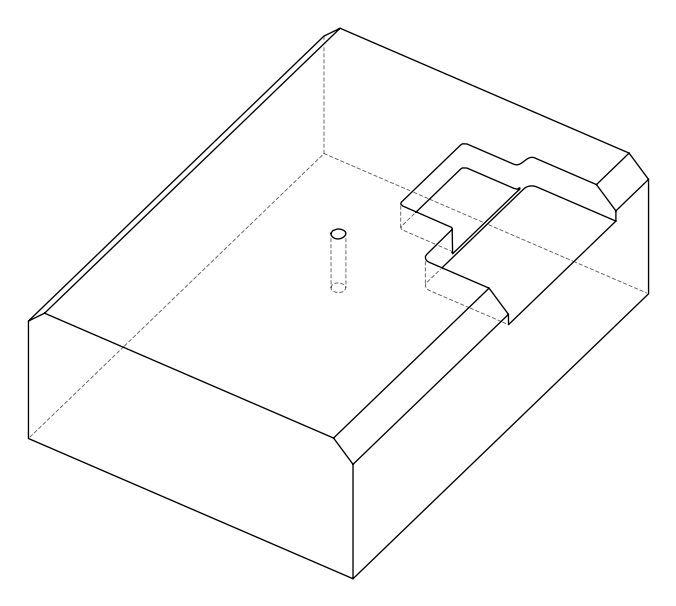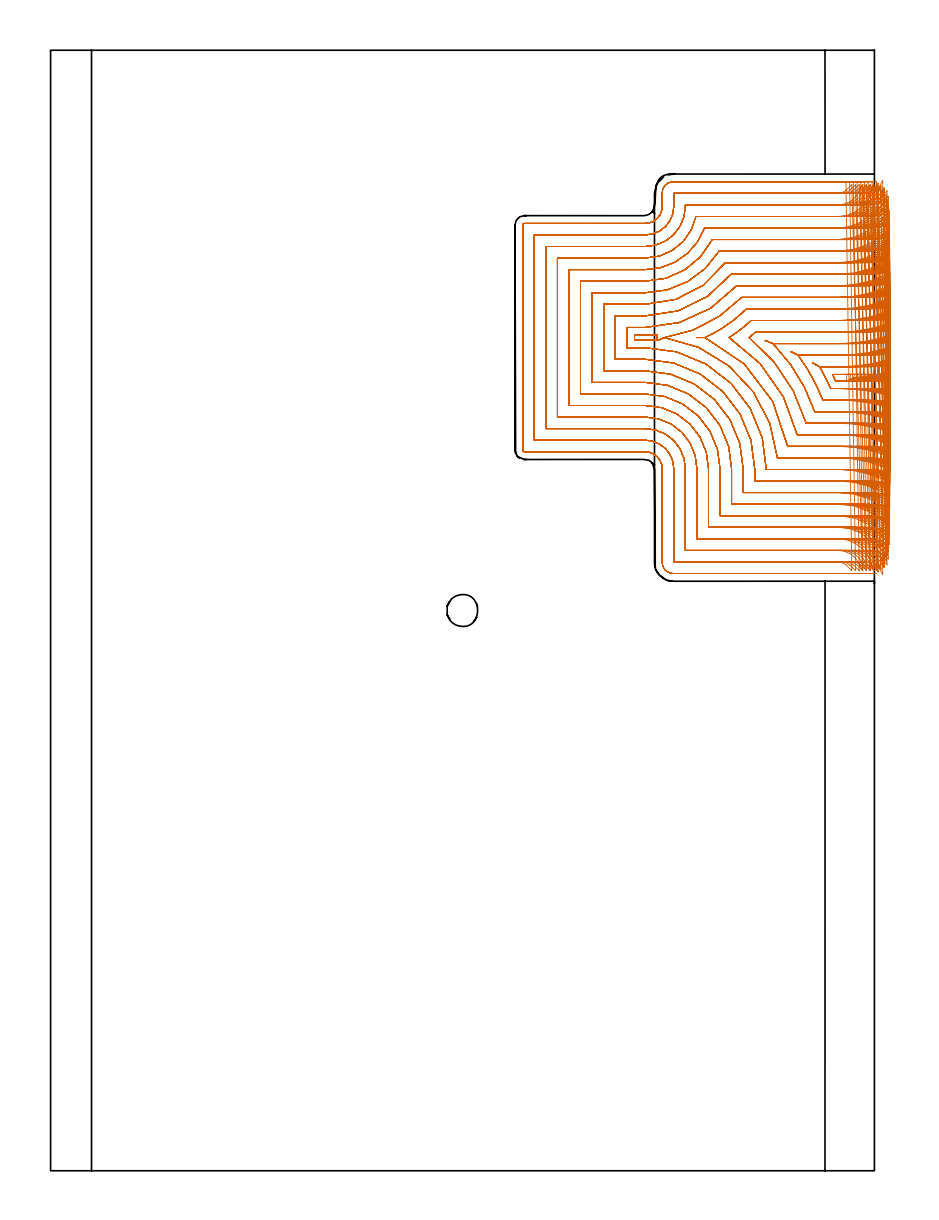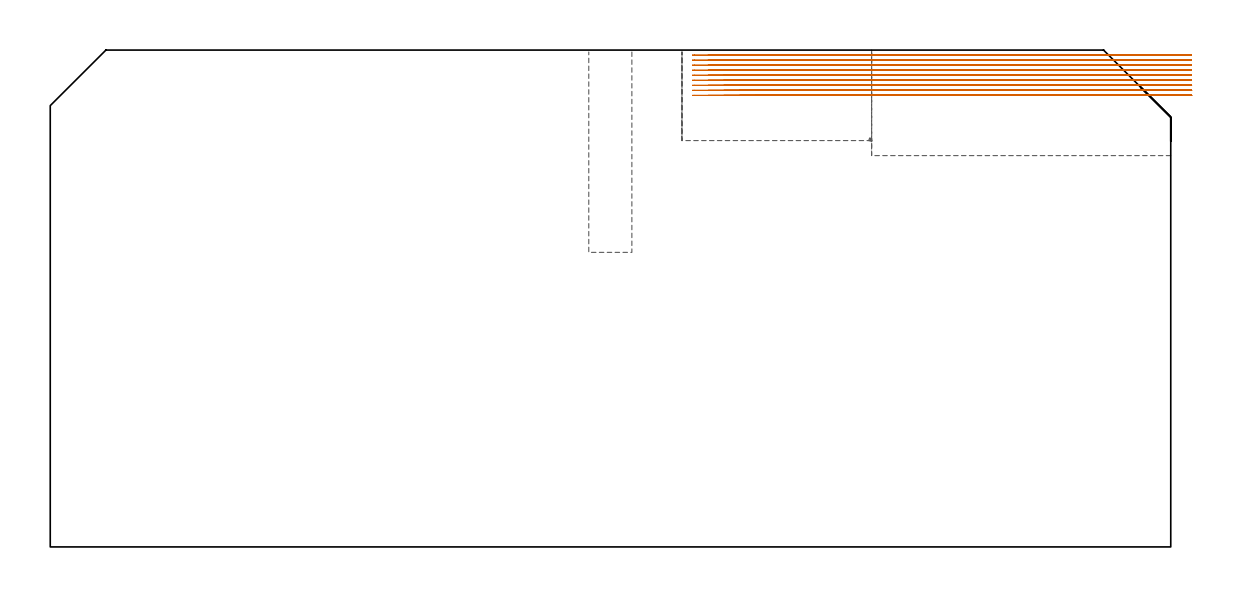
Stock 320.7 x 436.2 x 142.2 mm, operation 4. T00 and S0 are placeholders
(PLAN: 6 operations, 3 tool changes, 300.4 min)
(1 AREA_MILL | FG_CHAMFER_SURFACE | UGT0205_001 | 13.2 min | 43736 mm3)
(2 AREA_MILL_1 | FG_CHAMFER_SURFACE_1 | UGT0205_001 | 3.05 min | 10323 mm3)
(3 AREA_MILL_2 | FG_CHAMFER_SURFACE_2 | UGT0205_001 | 21.22 min | 55138 mm3)
(4 MILL_OPEN_POCKET | POCKET_OPEN | NXT0201_008 | Follow Part, ap 1.5, ae 75% | 250.64 min | 481416 mm3)
(5 MILL_SLOT | SLOT_PARTIAL_RECTANGULAR | NXT0201_011 | Follow Part, ap 3, ae 75% | 11.46 min | 58276 mm3)
(6 MILL_BLIND_HOLE_FROM_SOLID_MATERIAL | STEP1POCKET | UGT0201_128 | Spiral | 0.84 min | 6860 mm3)
(TOOL UGT0205_001 | Chamfer Mill 20 x 3 x 45 deg. | D20 FL50 Z2)
(TOOL NXT0201_008 | ENDMILL 6mm [2P460-0600-NA 1630] | D6 FL26 Z6)
(TOOL NXT0201_011 | ENDMILL 12mm [2P460-1200-NA 1630] | D12 FL38 Z6)
(TOOL UGT0201_128 | Carbide End Mill 10.0 | D10 FL15 Z4)
(OP 4 MILL_OPEN_POCKET, part 1 of 2)
G17 G21 G94 G90
T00 M6
G54
G17 G0 G90 X326.624 Y311.103 S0 M3
G43 Z152.2 H1
Z140.761
G94 G1 X323.7 Y310.433 F250.
G2 X312.794 Y308.75 R76.5 F500.
G1 X310.106 Y307.419
G3 X306.615 Y307.5 R75.
G1 X305.588
G3 X304.382 Y310. R81.6
G1 X306.614
G3 X310.106 Y310.081 R75.
X310.106 Y307.419 R3.
G1 X312.794 Y308.75
G2 X323.7 Y307.068 R76.5
G1 X326.624 Y306.398 F250.
X326.614 Y315.769
X323.7 Y315.057
G2 X306.614 Y313. R72. F500.
G1 X299.338
X296.705 Y314.48
X299.338 Y313.
G2 X303.643 Y304.5 R78.6
G1 X306.615
G2 X323.7 Y302.444 R72.
G1 X326.614 Y301.732 F250.
X326.602 Y320.458
X323.7 Y319.698
G2 X306.614 Y317.5 R67.5 F500.
G1 X290.975
X288.161 Y318.882
X290.975 Y317.5
G2 X300.623 Y300. R74.1
G1 X306.615
G2 X323.7 Y297.802 R67.5
G1 X326.602 Y297.043 F250.
X326.588 Y325.175
X323.7 Y324.361
G2 X306.614 Y322. R63. F500.
G1 X281.225
X278.145 Y323.256
X281.225 Y322.
G2 X297.465 Y295.5 R69.6
G1 X306.615
G2 X323.7 Y293.139 R63.
G1 X326.588 Y292.326 F250.
X326.569 Y329.927
X323.7 Y329.051
G2 X306.614 Y326.5 R58.5 F500.
G1 X274.474
G2 X271.897 Y324.35 R65.1
X294.149 Y291. R65.1
G1 X306.615
G2 X323.7 Y288.45 R58.5
G1 X326.569 Y287.574 F250.
X326.546 Y334.724
X323.7 Y333.774
G2 X306.614 Y331. R54. F500.
G1 X272.743
G2 X264.154 Y324.35 R60.6
X290.646 Y286.5 R60.6
G1 X306.615
G2 X323.7 Y283.726 R54.
G1 X326.546 Y282.777 F250.
X326.516 Y339.578
X323.7 Y338.542
G2 X306.614 Y335.5 R49.5 F500.
G1 X270.936
G2 X254.762 Y324.35 R56.1
G1 X251.47
X254.762
G2 X286.922 Y282. R56.1
G1 X306.615
G2 X323.7 Y278.958 R49.5
G1 X326.516 Y277.923 F250.
X326.475 Y344.509
X323.7 Y343.37
G2 X306.614 Y340. R45. F500.
G1 X269.042
G2 X239.014 Y324.35 R51.6
G1 X236.254 Y323.174
G3 X231.5 Y323.4 R50.1
G1 X227.3
Y325.3
X231.5
G3 X236.254 Y325.526 R50.1
X236.254 Y323.174 R3.
G1 X239.014 Y324.35
G2 X282.93 Y277.5 R51.6
G1 X306.615
G2 X323.7 Y274.131 R45.
G1 X326.475 Y272.992 F250.
X326.42 Y349.546
X323.7 Y348.281
G2 X306.614 Y344.5 R40.5 F500.
G1 X267.047
G2 X231.5 Y328.3 R47.1
G1 X224.3
Y320.4
X231.5
G2 X278.6 Y273. R47.1
G1 X306.615
G2 X323.7 Y269.22 R40.5
G1 X326.42 Y267.955 F250.
X326.341 Y354.737
X323.7 Y353.313
G2 X306.614 Y349. R36. F500.
G1 X264.934
G2 X231.5 Y332.8 R42.6
G1 X219.8
Y315.9
X231.5
G2 X274.1 Y273.3 R42.6
G1 Y268.5
X306.615
G2 X323.7 Y264.188 R36.
G1 X326.341 Y262.764 F250.
X326.22 Y360.164
X323.7 Y358.537
G2 X306.614 Y353.5 R31.5 F500.
G1 X262.677
G2 X231.5 Y337.3 R38.1
G1 X215.3
Y311.4
X231.5
G2 X269.6 Y273.3 R38.1
G1 Y264.
X306.615
G2 X323.7 Y258.964 R31.5
G1 X326.22 Y257.337 F250.
X326.023 Y365.993
X323.7 Y364.094
G2 X306.614 Y358. R27. F500.
G1 X260.244
G2 X231.5 Y341.8 R33.6
G1 X210.8
Y306.9
X231.5
G2 X265.1 Y273.3 R33.6
G1 Y259.5
X306.615
G2 X323.7 Y253.407 R27.
G1 X326.023 Y251.509 F250.
X325.652 Y372.639
X323.7 Y370.361
G2 X306.614 Y362.5 R22.5 F500.
G1 X257.584
G2 X231.5 Y346.3 R29.1
G1 X206.3
Y302.4
X231.5
G2 X260.6 Y273.3 R29.1
G1 Y255.
X306.615
G2 X323.7 Y247.141 R22.5
G1 X325.652 Y244.863 F250.
X324.569 Y381.743
X323.556 Y378.92
G2 X306.614 Y367. R18. F500.
G1 X254.621
G2 X231.5 Y350.8 R24.6
G1 X201.8
Y297.9
X231.5
G2 X256.1 Y273.3 R24.6
G1 Y250.5
X306.615
G2 X323.556 Y238.583 R18.
G1 X324.57 Y235.759 F250.
X320.396 Y383.865 F500.
X319.507 Y381. F250.
G2 X306.614 Y371.5 R13.5 F500.
G1 X251.218
G2 X231.5 Y355.3 R20.1
G1 X197.3
Y293.4
X231.5
G2 X251.6 Y273.3 R20.1
G1 Y246.
X306.615
G2 X319.509 Y236.5 R13.5
G1 X320.398 Y233.634 F250.
X316.009 Y383.688 F500.
X314.676 Y381.001 F250.
G2 X306.614 Y376. R9. F500.
G1 X247.1
Y375.4
G2 X231.5 Y359.8 R15.6
G1 X192.8
Y288.9
X231.5
G2 X247.1 Y273.3 R15.6
G1 Y241.5
X306.615
G2 X314.678 Y236.499 R9.
G1 X316.011 Y233.812 F250.
X311.901 Y383.863 F500.
X309.749 Y381.772 F250.
G2 X306.614 Y380.5 R4.5 F500.
G1 X242.6
Y375.4
G2 X231.5 Y364.3 R11.1
G1 X188.3
Y284.4
X231.5
G2 X242.6 Y273.3 R11.1
G1 Y237.
X306.615
G2 X309.75 Y235.729 R4.5
G1 X311.902 Y233.639 F250.
X309.614 Y385. F500.
X306.614 F250.
X242.4 F500.
G3 X238.1 Y380.7 R4.3
G1 Y375.4
G2 X231.5 Y368.8 R6.6
G1 X184.4
G3 X183.8 Y368.2 R0.6
G1 Y280.5
G3 X184.4 Y279.9 R0.6
G1 X231.5
G2 X238.1 Y273.3 R6.6
G1 Y236.795
G3 X242.4 Y232.5 R4.3
G1 X306.615
X309.615 F250.
G0 Z152.2
X326.637 Y310.731
Z139.322
G1 X323.7 Y310.117
G2 X314.232 Y308.75 R76.5 F500.
G1 X311.544 Y307.419
G3 X308.053 Y307.5 R75.
G1 X305.588
G3 X304.382 Y310. R81.6
G1 X308.052
G3 X311.544 Y310.081 R75.
X311.544 Y307.419 R3.
G1 X314.232 Y308.75
G2 X323.7 Y307.383 R76.5
G1 X326.637 Y306.769 F250.
X326.628 Y315.373
X323.7 Y314.721
G2 X308.052 Y313. R72. F500.
G1 X299.338
X296.705 Y314.48
X299.338 Y313.
G2 X303.643 Y304.5 R78.6
G1 X308.053
G2 X323.7 Y302.779 R72.
G1 X326.628 Y302.127 F250.
X326.618 Y320.034
X323.7 Y319.339
G2 X308.052 Y317.5 R67.5 F500.
G1 X290.975
X288.161 Y318.882
X290.975 Y317.5
G2 X300.623 Y300. R74.1
G1 X308.053
G2 X323.7 Y298.162 R67.5
G1 X326.618 Y297.466 F250.
X326.606 Y324.719
X323.7 Y323.974
G2 X308.052 Y322. R63. F500.
G1 X281.225
X278.145 Y323.256
X281.225 Y322.
G2 X297.465 Y295.5 R69.6
G1 X308.053
G2 X323.7 Y293.526 R63.
G1 X326.606 Y292.781 F250.
X326.591 Y329.434
X323.7 Y328.632
G2 X308.052 Y326.5 R58.5 F500.
G1 X274.474
G2 X271.897 Y324.35 R65.1
X294.149 Y291. R65.1
G1 X308.053
G2 X323.7 Y288.869 R58.5
G1 X326.591 Y288.066 F250.
X326.571 Y334.186
X323.7 Y333.317
G2 X308.052 Y331. R54. F500.
G1 X272.743
G2 X264.154 Y324.35 R60.6
X290.646 Y286.5 R60.6
G1 X308.053
G2 X323.7 Y284.184 R54.
G1 X326.571 Y283.314 F250.
X326.546 Y338.987
X323.7 Y338.038
G2 X308.052 Y335.5 R49.5 F500.
G1 X270.936
G2 X254.762 Y324.35 R56.1
G1 X251.47
X254.762
G2 X286.922 Y282. R56.1
G1 X308.053
G2 X323.7 Y279.462 R49.5
G1 X326.546 Y278.514 F250.
X326.513 Y343.851
X323.7 Y342.808
G2 X308.052 Y340. R45. F500.
G1 X269.042
G2 X239.014 Y324.35 R51.6
G1 X236.254 Y323.174
G3 X231.5 Y323.4 R50.1
G1 X227.3
Y325.3
X231.5
G3 X236.254 Y325.526 R50.1
X236.254 Y323.174 R3.
G1 X239.014 Y324.35
G2 X282.93 Y277.5 R51.6
G1 X308.053
G2 X323.7 Y274.692 R45.
G1 X326.513 Y273.649 F250.
X326.467 Y348.804
X323.7 Y347.645
G2 X308.052 Y344.5 R40.5 F500.
G1 X267.047
G2 X231.5 Y328.3 R47.1
G1 X224.3
Y320.4
X231.5
G2 X278.6 Y273. R47.1
G1 X308.053
G2 X323.7 Y269.856 R40.5
G1 X326.467 Y268.697 F250.
X326.402 Y353.883
X323.7 Y352.579
G2 X308.052 Y349. R36. F500.
G1 X264.934
G2 X231.5 Y332.8 R42.6
G1 X219.8
Y315.9
X231.5
G2 X274.1 Y273.3 R42.6
G1 Y268.5
X308.053
G2 X323.7 Y264.922 R36.
G1 X326.402 Y263.618 F250.
X326.304 Y359.152
X323.7 Y357.661
G2 X308.052 Y353.5 R31.5 F500.
G1 X262.677
G2 X231.5 Y337.3 R38.1
G1 X215.3
Y311.4
X231.5
G2 X269.6 Y273.3 R38.1
G1 Y264.
X308.053
G2 X323.7 Y259.839 R31.5
G1 X326.304 Y258.349 F250.
X326.145 Y364.735
X323.7 Y362.997
G2 X308.052 Y358. R27. F500.
G1 X260.244
G2 X231.5 Y341.8 R33.6
G1 X210.8
Y306.9
X231.5
G2 X265.1 Y273.3 R33.6
G1 Y259.5
X308.053
G2 X323.7 Y254.504 R27.
G1 X326.145 Y252.766 F250.
X325.856 Y370.919
X323.7 Y368.832
G2 X308.052 Y362.5 R22.5 F500.
G1 X257.584
G2 X231.5 Y346.3 R29.1
G1 X206.3
Y302.4
X231.5
G2 X260.6 Y273.3 R29.1
G1 Y255.
X308.053
G2 X323.7 Y248.669 R22.5
G1 X325.856 Y246.583 F250.
X325.183 Y378.711
X323.7 Y376.104
G2 X308.052 Y367. R18. F500.
G1 X254.621
G2 X231.5 Y350.8 R24.6
G1 X201.8
Y297.9
X231.5
G2 X256.1 Y273.3 R24.6
G1 Y250.5
X308.053
G2 X323.7 Y241.399 R18.
G1 X325.183 Y238.791 F250.
X321.834 Y383.855 F500.
X320.943 Y380.99 F250.
G2 X308.052 Y371.5 R13.5 F500.
G1 X251.218
G2 X231.5 Y355.3 R20.1
G1 X197.3
Y293.4
X231.5
G2 X251.6 Y273.3 R20.1
G1 Y246.
X308.053
G2 X320.944 Y236.509 R13.5
G1 X321.835 Y233.645 F250.
X317.448 Y383.688 F500.
X316.115 Y381.001 F250.
G2 X308.052 Y376. R9. F500.
G1 X247.1
Y375.4
G2 X231.5 Y359.8 R15.6
G1 X192.8
Y288.9
X231.5
G2 X247.1 Y273.3 R15.6
G1 Y241.5
X308.053
G2 X316.116 Y236.499 R9.
G1 X317.449 Y233.812 F250.
X313.34 Y383.863 F500.
X311.188 Y381.772 F250.
G2 X308.052 Y380.5 R4.5 F500.
G1 X242.6
Y375.4
G2 X231.5 Y364.3 R11.1
G1 X188.3
Y284.4
X231.5
G2 X242.6 Y273.3 R11.1
G1 Y237.
X308.053
G2 X311.188 Y235.729 R4.5
G1 X313.341 Y233.639 F250.
X311.052 Y385. F500.
X308.052 F250.
X242.4 F500.
G3 X238.1 Y380.7 R4.3
G1 Y375.4
G2 X231.5 Y368.8 R6.6
G1 X184.4
G3 X183.8 Y368.2 R0.6
G1 Y280.5
G3 X184.4 Y279.9 R0.6
G1 X231.5
G2 X238.1 Y273.3 R6.6
G1 Y236.795
G3 X242.4 Y232.5 R4.3
G1 X308.053
X311.053 F250.
G0 Z152.2
X326.648 Y310.388
Z137.883
G1 X323.7 Y309.831
G2 X315.671 Y308.75 R76.5 F500.
G1 X312.983 Y307.419
G3 X309.492 Y307.5 R75.
G1 X305.588
G3 X304.382 Y310. R81.6
G1 X309.491
G3 X312.983 Y310.081 R75.
X312.983 Y307.419 R3.
G1 X315.671 Y308.75
G2 X323.7 Y307.669 R76.5
G1 X326.648 Y307.112 F250.
X326.641 Y315.008
X323.7 Y314.416
G2 X309.491 Y313. R72. F500.
G1 X299.338
X296.705 Y314.48
X299.338 Y313.
G2 X303.643 Y304.5 R78.6
G1 X309.492
G2 X323.7 Y303.084 R72.
G1 X326.641 Y302.492 F250.
X326.633 Y319.644
X323.7 Y319.012
G2 X309.491 Y317.5 R67.5 F500.
G1 X290.975
X288.161 Y318.882
X290.975 Y317.5
G2 X300.623 Y300. R74.1
G1 X309.492
G2 X323.7 Y298.488 R67.5
G1 X326.633 Y297.856 F250.
X326.623 Y324.3
X323.7 Y323.623
G2 X309.491 Y322. R63. F500.
G1 X281.225
X278.145 Y323.256
X281.225 Y322.
G2 X297.465 Y295.5 R69.6
G1 X309.492
G2 X323.7 Y293.877 R63.
G1 X326.623 Y293.2 F250.
X326.61 Y328.98
X323.7 Y328.252
G2 X309.491 Y326.5 R58.5 F500.
G1 X274.474
G2 X271.897 Y324.35 R65.1
X294.149 Y291. R65.1
G1 X309.492
G2 X323.7 Y289.248 R58.5
G1 X326.61 Y288.52 F250.
X326.594 Y333.692
X323.7 Y332.903
G2 X309.491 Y331. R54. F500.
G1 X272.743
G2 X264.154 Y324.35 R60.6
X290.646 Y286.5 R60.6
G1 X309.492
G2 X323.7 Y284.597 R54.
G1 X326.594 Y283.808 F250.
X326.574 Y338.444
X323.7 Y337.583
G2 X309.491 Y335.5 R49.5 F500.
G1 X270.936
G2 X254.762 Y324.35 R56.1
G1 X251.47
X254.762
G2 X286.922 Y282. R56.1
G1 X309.492
G2 X323.7 Y279.917 R49.5
G1 X326.574 Y279.056 F250.
X326.547 Y343.249
X323.7 Y342.302
G2 X309.491 Y340. R45. F500.
G1 X269.042
G2 X239.014 Y324.35 R51.6
G1 X236.254 Y323.174
G3 X231.5 Y323.4 R50.1
G1 X227.3
Y325.3
X231.5
G3 X236.254 Y325.526 R50.1
X236.254 Y323.174 R3.
G1 X239.014 Y324.35
G2 X282.93 Y277.5 R51.6
G1 X309.492
G2 X323.7 Y275.198 R45.
G1 X326.547 Y274.251 F250.
X326.509 Y348.127
X323.7 Y347.074
G2 X309.491 Y344.5 R40.5 F500.
G1 X267.047
G2 X231.5 Y328.3 R47.1
G1 X224.3
Y320.4
X231.5
G2 X278.6 Y273. R47.1
G1 X309.492
G2 X323.7 Y270.426 R40.5
G1 X326.509 Y269.374 F250.
X326.456 Y353.107
X323.7 Y351.923
G2 X309.491 Y349. R36. F500.
G1 X264.934
G2 X231.5 Y332.8 R42.6
G1 X219.8
Y315.9
X231.5
G2 X274.1 Y273.3 R42.6
G1 Y268.5
X309.492
G2 X323.7 Y265.578 R36.
G1 X326.456 Y264.394 F250.
X326.377 Y358.24
X323.7 Y356.887
G2 X309.491 Y353.5 R31.5 F500.
G1 X262.677
G2 X231.5 Y337.3 R38.1
G1 X215.3
Y311.4
X231.5
G2 X269.6 Y273.3 R38.1
G1 Y264.
X309.492
G2 X323.7 Y260.614 R31.5
G1 X326.377 Y259.261 F250.
X326.251 Y363.62
X323.7 Y362.041
G2 X309.491 Y358. R27. F500.
G1 X260.244
G2 X231.5 Y341.8 R33.6
G1 X210.8
Y306.9
X231.5
G2 X265.1 Y273.3 R33.6
G1 Y259.5
X309.492
G2 X323.7 Y255.46 R27.
G1 X326.251 Y253.881 F250.
X326.026 Y369.448
X323.7 Y367.554
G2 X309.491 Y362.5 R22.5 F500.
G1 X257.584
G2 X231.5 Y346.3 R29.1
G1 X206.3
Y302.4
X231.5
G2 X260.6 Y273.3 R29.1
G1 Y255.
X309.492
G2 X323.7 Y249.947 R22.5
G1 X326.026 Y248.052 F250.
X325.542 Y376.318
X323.7 Y373.95
G2 X309.491 Y367. R18. F500.
G1 X254.621
G2 X231.5 Y350.8 R24.6
G1 X201.8
Y297.9
X231.5
G2 X256.1 Y273.3 R24.6
G1 Y250.5
X309.492
G2 X323.7 Y243.552 R18.
G1 X325.542 Y241.184 F250.
X323.228 Y383.406 F500.
X322.244 Y380.572 F250.
G2 X309.491 Y371.5 R13.5 F500.
G1 X251.218
G2 X231.5 Y355.3 R20.1
G1 X197.3
Y293.4
X231.5
G2 X251.6 Y273.3 R20.1
G1 Y246.
X309.492
G2 X322.245 Y236.928 R13.5
G1 X323.229 Y234.094 F250.
X318.887 Y383.688 F500.
X317.554 Y381. F250.
G2 X309.491 Y376. R9. F500.
G1 X247.1
Y375.4
G2 X231.5 Y359.8 R15.6
G1 X192.8
Y288.9
X231.5
G2 X247.1 Y273.3 R15.6
G1 Y241.5
X309.492
G2 X317.555 Y236.499 R9.
G1 X318.888 Y233.811 F250.
X314.779 Y383.863 F500.
X312.627 Y381.772 F250.
G2 X309.491 Y380.5 R4.5 F500.
G1 X242.6
Y375.4
G2 X231.5 Y364.3 R11.1
G1 X188.3
Y284.4
X231.5
G2 X242.6 Y273.3 R11.1
G1 Y237.
X309.492
G2 X312.627 Y235.729 R4.5
G1 X314.779 Y233.639 F250.
X312.491 Y385. F500.
X309.491 F250.
X242.4 F500.
G3 X238.1 Y380.7 R4.3
G1 Y375.4
G2 X231.5 Y368.8 R6.6
G1 X184.4
G3 X183.8 Y368.2 R0.6
G1 Y280.5
G3 X184.4 Y279.9 R0.6
G1 X231.5
G2 X238.1 Y273.3 R6.6
G1 Y236.795
G3 X242.4 Y232.5 R4.3
G1 X309.492
X312.492 F250.
G0 Z152.2
X326.658 Y310.074
Z136.444
G1 X323.7 Y309.573
G2 X317.11 Y308.75 R76.5 F500.
G1 X314.422 Y307.419
G3 X310.931 Y307.5 R75.
G1 X305.588
G3 X304.382 Y310. R81.6
G1 X310.93
G3 X314.422 Y310.081 R75.
X314.422 Y307.419 R3.
G1 X317.11 Y308.75
G2 X323.7 Y307.927 R76.5
G1 X326.658 Y307.426 F250.
X326.652 Y314.673
X323.7 Y314.141
G2 X310.93 Y313. R72. F500.
G1 X299.338
X296.705 Y314.48
X299.338 Y313.
G2 X303.643 Y304.5 R78.6
G1 X310.931
G2 X323.7 Y303.359 R72.
G1 X326.652 Y302.827 F250.
X326.646 Y319.286
X323.7 Y318.719
G2 X310.93 Y317.5 R67.5 F500.
G1 X290.975
X288.161 Y318.882
X290.975 Y317.5
G2 X300.623 Y300. R74.1
G1 X310.931
G2 X323.7 Y298.781 R67.5
G1 X326.646 Y298.214 F250.
X326.638 Y323.916
X323.7 Y323.308
G2 X310.93 Y322. R63. F500.
G1 X281.225
X278.145 Y323.256
X281.225 Y322.
G2 X297.465 Y295.5 R69.6
G1 X310.931
G2 X323.7 Y294.192 R63.
G1 X326.638 Y293.584 F250.
X326.628 Y328.566
X323.7 Y327.911
G2 X310.93 Y326.5 R58.5 F500.
G1 X274.474
G2 X271.897 Y324.35 R65.1
X294.149 Y291. R65.1
G1 X310.931
G2 X323.7 Y289.59 R58.5
G1 X326.628 Y288.935 F250.
X326.615 Y333.241
X323.7 Y332.532
G2 X310.93 Y331. R54. F500.
G1 X272.743
G2 X264.154 Y324.35 R60.6
X290.646 Y286.5 R60.6
G1 X310.931
G2 X323.7 Y284.969 R54.
G1 X326.615 Y284.259 F250.
X326.598 Y337.949
X323.7 Y337.175
G2 X310.93 Y335.5 R49.5 F500.
G1 X270.936
G2 X254.762 Y324.35 R56.1
G1 X251.47
X254.762
G2 X286.922 Y282. R56.1
G1 X310.931
G2 X323.7 Y280.325 R49.5
G1 X326.598 Y279.551 F250.
X326.577 Y342.701
X323.7 Y341.85
G2 X310.93 Y340. R45. F500.
G1 X269.042
G2 X239.014 Y324.35 R51.6
G1 X236.254 Y323.174
G3 X231.5 Y323.4 R50.1
G1 X227.3
Y325.3
X231.5
G3 X236.254 Y325.526 R50.1
X236.254 Y323.174 R3.
G1 X239.014 Y324.35
G2 X282.93 Y277.5 R51.6
G1 X310.931
G2 X323.7 Y275.65 R45.
G1 X326.577 Y274.799 F250.
X326.547 Y347.512
X323.7 Y346.566
G2 X310.93 Y344.5 R40.5 F500.
G1 X267.047
G2 X231.5 Y328.3 R47.1
G1 X224.3
Y320.4
X231.5
G2 X278.6 Y273. R47.1
G1 X310.931
G2 X323.7 Y270.935 R40.5
G1 X326.547 Y269.989 F250.
X326.505 Y352.405
X323.7 Y351.341
G2 X310.93 Y349. R36. F500.
G1 X264.934
G2 X231.5 Y332.8 R42.6
G1 X219.8
Y315.9
X231.5
G2 X274.1 Y273.3 R42.6
G1 Y268.5
X310.931
G2 X323.7 Y266.16 R36.
G1 X326.505 Y265.095 F250.
X326.442 Y357.421
X323.7 Y356.204
G2 X310.93 Y353.5 R31.5 F500.
G1 X262.677
G2 X231.5 Y337.3 R38.1
G1 X215.3
Y311.4
X231.5
G2 X269.6 Y273.3 R38.1
G1 Y264.
X310.931
G2 X323.7 Y261.296 R31.5
G1 X326.442 Y260.08 F250.
X326.343 Y362.629
X323.7 Y361.211
G2 X310.93 Y358. R27. F500.
G1 X260.244
G2 X231.5 Y341.8 R33.6
G1 X210.8
Y306.9
X231.5
G2 X265.1 Y273.3 R33.6
G1 Y259.5
X310.931
G2 X323.7 Y256.29 R27.
G1 X326.343 Y254.871 F250.
X326.17 Y368.177
X323.7 Y366.475
G2 X310.93 Y362.5 R22.5 F500.
G1 X257.584
G2 X231.5 Y346.3 R29.1
G1 X206.3
Y302.4
X231.5
G2 X260.6 Y273.3 R29.1
G1 Y255.
X310.931
G2 X323.7 Y251.026 R22.5
G1 X326.17 Y249.324 F250.
X325.814 Y374.442
X323.7 Y372.314
G2 X310.93 Y367. R18. F500.
G1 X254.621
G2 X231.5 Y350.8 R24.6
G1 X201.8
Y297.9
X231.5
G2 X256.1 Y273.3 R24.6
G1 Y250.5
X310.931
G2 X323.7 Y245.187 R18.
G1 X325.815 Y243.059 F250.
X324.49 Y382.281
X323.276 Y379.538
G2 X310.93 Y371.5 R13.5 F500.
G1 X251.218
G2 X231.5 Y355.3 R20.1
G1 X197.3
Y293.4
X231.5
G2 X251.6 Y273.3 R20.1
G1 Y246.
X310.931
G2 X323.277 Y237.963 R13.5
G1 X324.491 Y235.22 F250.
X320.326 Y383.688 F500.
X318.993 Y381.001 F250.
G2 X310.93 Y376. R9. F500.
G1 X247.1
Y375.4
G2 X231.5 Y359.8 R15.6
G1 X192.8
Y288.9
X231.5
G2 X247.1 Y273.3 R15.6
G1 Y241.5
X310.931
G2 X318.994 Y236.499 R9.
G1 X320.327 Y233.811 F250.
X316.218 Y383.863 F500.
X314.066 Y381.772 F250.
G2 X310.93 Y380.5 R4.5 F500.
G1 X242.6
Y375.4
G2 X231.5 Y364.3 R11.1
G1 X188.3
Y284.4
X231.5
G2 X242.6 Y273.3 R11.1
G1 Y237.
X310.931
G2 X314.066 Y235.729 R4.5
G1 X316.219 Y233.639 F250.
X313.93 Y385. F500.
X310.93 F250.
X242.4 F500.
G3 X238.1 Y380.7 R4.3
G1 Y375.4
G2 X231.5 Y368.8 R6.6
G1 X184.4
G3 X183.8 Y368.2 R0.6
G1 Y280.5
G3 X184.4 Y279.9 R0.6
G1 X231.5
G2 X238.1 Y273.3 R6.6
G1 Y236.795
G3 X242.4 Y232.5 R4.3
G1 X310.931
X313.931 F250.
G0 Z152.2
X326.667 Y309.788
Z135.005
G1 X323.7 Y309.344
G2 X318.55 Y308.75 R76.5 F500.
G1 X315.862 Y307.419
G3 X312.372 Y307.5 R75.
G1 X305.588
G3 X304.382 Y310. R81.6
G1 X312.37
G3 X315.862 Y310.081 R75.
X315.862 Y307.419 R3.
G1 X318.55 Y308.75
G2 X323.7 Y308.157 R76.5
G1 X326.667 Y307.712 F250.
X326.663 Y314.369
X323.7 Y313.897
G2 X312.37 Y313. R72. F500.
G1 X299.338
X296.705 Y314.48
X299.338 Y313.
G2 X303.643 Y304.5 R78.6
G1 X312.372
G2 X323.7 Y303.603 R72.
G1 X326.663 Y303.131 F250.
X326.657 Y318.961
X323.7 Y318.458
G2 X312.37 Y317.5 R67.5 F500.
G1 X290.975
X288.161 Y318.882
X290.975 Y317.5
G2 X300.623 Y300. R74.1
G1 X312.372
G2 X323.7 Y299.043 R67.5
G1 X326.657 Y298.539 F250.
X326.651 Y323.567
X323.7 Y323.027
G2 X312.37 Y322. R63. F500.
G1 X281.225
X278.145 Y323.256
X281.225 Y322.
G2 X297.465 Y295.5 R69.6
G1 X312.372
G2 X323.7 Y294.473 R63.
G1 X326.651 Y293.934 F250.
X326.643 Y328.189
X323.7 Y327.608
G2 X312.37 Y326.5 R58.5 F500.
G1 X274.474
G2 X271.897 Y324.35 R65.1
X294.149 Y291. R65.1
G1 X312.372
G2 X323.7 Y289.893 R58.5
G1 X326.643 Y289.312 F250.
X326.633 Y332.832
X323.7 Y332.202
G2 X312.37 Y331. R54. F500.
G1 X272.743
G2 X264.154 Y324.35 R60.6
X290.646 Y286.5 R60.6
G1 X312.372
G2 X323.7 Y285.298 R54.
G1 X326.633 Y284.669 F250.
X326.62 Y337.501
X323.7 Y336.814
G2 X312.37 Y335.5 R49.5 F500.
G1 X270.936
G2 X254.762 Y324.35 R56.1
G1 X251.47
X254.762
G2 X286.922 Y282. R56.1
G1 X312.372
G2 X323.7 Y280.686 R49.5
G1 X326.62 Y280. F250.
X326.603 Y342.205
X323.7 Y341.45
G2 X312.37 Y340. R45. F500.
G1 X269.042
G2 X239.014 Y324.35 R51.6
G1 X236.254 Y323.174
G3 X231.5 Y323.4 R50.1
G1 X227.3
Y325.3
X231.5
G3 X236.254 Y325.526 R50.1
X236.254 Y323.174 R3.
G1 X239.014 Y324.35
G2 X282.93 Y277.5 R51.6
G1 X312.372
G2 X323.7 Y276.051 R45.
G1 X326.603 Y275.296 F250.
X326.58 Y346.956
X323.7 Y346.117
G2 X312.37 Y344.5 R40.5 F500.
G1 X267.047
G2 X231.5 Y328.3 R47.1
G1 X224.3
Y320.4
X231.5
G2 X278.6 Y273. R47.1
G1 X312.372
G2 X323.7 Y271.384 R40.5
G1 X326.58 Y270.544 F250.
X326.548 Y351.774
X323.7 Y350.83
G2 X312.37 Y349. R36. F500.
G1 X264.934
G2 X231.5 Y332.8 R42.6
G1 X219.8
Y315.9
X231.5
G2 X274.1 Y273.3 R42.6
G1 Y268.5
X312.372
G2 X323.7 Y266.671 R36.
G1 X326.548 Y265.727 F250.
X326.499 Y356.687
X323.7 Y355.608
G2 X312.37 Y353.5 R31.5 F500.
G1 X262.677
G2 X231.5 Y337.3 R38.1
G1 X215.3
Y311.4
X231.5
G2 X269.6 Y273.3 R38.1
G1 Y264.
X312.372
G2 X323.7 Y261.893 R31.5
G1 X326.499 Y260.814 F250.
X326.423 Y361.751
X323.7 Y360.492
G2 X312.37 Y358. R27. F500.
G1 X260.244
G2 X231.5 Y341.8 R33.6
G1 X210.8
Y306.9
X231.5
G2 X265.1 Y273.3 R33.6
G1 Y259.5
X312.372
G2 X323.7 Y257.009 R27.
G1 X326.423 Y255.75 F250.
X326.292 Y367.072
X323.7 Y365.561
G2 X312.37 Y362.5 R22.5 F500.
G1 X257.584
G2 X231.5 Y346.3 R29.1
G1 X206.3
Y302.4
X231.5
G2 X260.6 Y273.3 R29.1
G1 Y255.
X312.372
G2 X323.7 Y251.94 R22.5
G1 X326.292 Y250.43 F250.
X326.031 Y372.902
X323.7 Y371.014
G2 X312.37 Y367. R18. F500.
G1 X254.621
G2 X231.5 Y350.8 R24.6
G1 X201.8
Y297.9
X231.5
G2 X256.1 Y273.3 R24.6
G1 Y250.5
X312.372
G2 X323.7 Y246.489 R18.
G1 X326.031 Y244.601 F250.
X325.331 Y380.178
X323.7 Y377.66
G2 X312.37 Y371.5 R13.5 F500.
G1 X251.218
G2 X231.5 Y355.3 R20.1
G1 X197.3
Y293.4
X231.5
G2 X251.6 Y273.3 R20.1
G1 Y246.
X312.372
G2 X323.7 Y239.844 R13.5
G1 X325.332 Y237.326 F250.
X321.765 Y383.688 F500.
X320.432 Y381. F250.
G2 X312.37 Y376. R9. F500.
G1 X247.1
Y375.4
G2 X231.5 Y359.8 R15.6
G1 X192.8
Y288.9
X231.5
G2 X247.1 Y273.3 R15.6
G1 Y241.5
X312.372
G2 X320.435 Y236.499 R9.
G1 X321.768 Y233.812 F250.
X317.657 Y383.863 F500.
X315.505 Y381.772 F250.
G2 X312.37 Y380.5 R4.5 F500.
G1 X242.6
Y375.4
G2 X231.5 Y364.3 R11.1
G1 X188.3
Y284.4
X231.5
G2 X242.6 Y273.3 R11.1
G1 Y237.
X312.372
G2 X315.506 Y235.729 R4.5
G1 X317.659 Y233.64 F250.
X315.37 Y385. F500.
X312.37 F250.
X242.4 F500.
G3 X238.1 Y380.7 R4.3
G1 Y375.4
G2 X231.5 Y368.8 R6.6
G1 X184.4
G3 X183.8 Y368.2 R0.6
G1 Y280.5
G3 X184.4 Y279.9 R0.6
G1 X231.5
G2 X238.1 Y273.3 R6.6
G1 Y236.795
G3 X242.4 Y232.5 R4.3
G1 X312.372
X315.372 F250.
G0 Z152.2
X326.675 Y309.53
Z133.567
G1 X323.7 Y309.142
G2 X319.99 Y308.75 R76.5 F500.
G1 X317.301 Y307.419
G3 X313.811 Y307.5 R75.
G1 X305.588
G3 X304.382 Y310. R81.6
G1 X313.809
G3 X317.301 Y310.081 R75.
X317.301 Y307.419 R3.
G1 X319.99 Y308.75
G2 X323.7 Y308.358 R76.5
G1 X326.675 Y307.97 F250.
X326.672 Y314.095
X323.7 Y313.683
G2 X313.809 Y313. R72. F500.
G1 X299.338
X296.705 Y314.48
X299.338 Y313.
G2 X303.643 Y304.5 R78.6
G1 X313.811
G2 X323.7 Y303.818 R72.
G1 X326.672 Y303.406 F250.
X326.668 Y318.668
X323.7 Y318.229
G2 X313.809 Y317.5 R67.5 F500.
G1 X290.975
X288.161 Y318.882
X290.975 Y317.5
G2 X300.623 Y300. R74.1
G1 X313.811
G2 X323.7 Y299.272 R67.5
G1 X326.668 Y298.832 F250.
X326.663 Y323.252
X323.7 Y322.781
G2 X313.809 Y322. R63. F500.
G1 X281.225
X278.145 Y323.256
X281.225 Y322.
G2 X297.465 Y295.5 R69.6
G1 X313.811
G2 X323.7 Y294.719 R63.
G1 X326.663 Y294.248 F250.
X326.657 Y327.849
X323.7 Y327.342
G2 X313.809 Y326.5 R58.5 F500.
G1 X274.474
G2 X271.897 Y324.35 R65.1
X294.149 Y291. R65.1
G1 X313.811
G2 X323.7 Y290.158 R58.5
G1 X326.657 Y289.651 F250.
X326.649 Y332.463
X323.7 Y331.914
G2 X313.809 Y331. R54. F500.
G1 X272.743
G2 X264.154 Y324.35 R60.6
X290.646 Y286.5 R60.6
G1 X313.811
G2 X323.7 Y285.587 R54.
G1 X326.649 Y285.038 F250.
X326.639 Y337.098
X323.7 Y336.498
G2 X313.809 Y335.5 R49.5 F500.
G1 X270.936
G2 X254.762 Y324.35 R56.1
G1 X251.47
X254.762
G2 X286.922 Y282. R56.1
G1 X313.811
G2 X323.7 Y281.002 R49.5
G1 X326.64 Y280.403 F250.
X326.627 Y341.76
X323.7 Y341.1
G2 X313.809 Y340. R45. F500.
G1 X269.042
G2 X239.014 Y324.35 R51.6
G1 X236.254 Y323.174
G3 X231.5 Y323.4 R50.1
G1 X227.3
Y325.3
X231.5
G3 X236.254 Y325.526 R50.1
X236.254 Y323.174 R3.
G1 X239.014 Y324.35
G2 X282.93 Y277.5 R51.6
G1 X313.811
G2 X323.7 Y276.4 R45.
G1 X326.627 Y275.741 F250.
X326.609 Y346.459
X323.7 Y345.726
G2 X313.809 Y344.5 R40.5 F500.
G1 X267.047
G2 X231.5 Y328.3 R47.1
G1 X224.3
Y320.4
X231.5
G2 X278.6 Y273. R47.1
G1 X313.811
G2 X323.7 Y271.774 R40.5
G1 X326.609 Y271.042 F250.
X326.585 Y351.21
X323.7 Y350.385
G2 X313.809 Y349. R36. F500.
G1 X264.934
G2 X231.5 Y332.8 R42.6
G1 X219.8
Y315.9
X231.5
G2 X274.1 Y273.3 R42.6
G1 Y268.5
X313.811
G2 X323.7 Y267.115 R36.
G1 X326.585 Y266.291 F250.
X326.548 Y356.035
X323.7 Y355.093
G2 X313.809 Y353.5 R31.5 F500.
G1 X262.677
G2 X231.5 Y337.3 R38.1
G1 X215.3
Y311.4
X231.5
G2 X269.6 Y273.3 R38.1
G1 Y264.
X313.811
G2 X323.7 Y262.408 R31.5
G1 X326.548 Y261.466 F250.
X326.491 Y360.976
X323.7 Y359.877
G2 X313.809 Y358. R27. F500.
G1 X260.244
G2 X231.5 Y341.8 R33.6
G1 X210.8
Y306.9
X231.5
G2 X265.1 Y273.3 R33.6
G1 Y259.5
X313.811
G2 X323.7 Y257.624 R27.
G1 X326.492 Y256.525 F250.
X326.395 Y366.109
X323.7 Y364.791
G2 X313.809 Y362.5 R22.5 F500.
G1 X257.584
G2 X231.5 Y346.3 R29.1
G1 X206.3
Y302.4
X231.5
G2 X260.6 Y273.3 R29.1
G1 Y255.
X313.811
G2 X323.7 Y252.711 R22.5
G1 X326.395 Y251.392 F250.
X326.206 Y371.61
X323.7 Y369.961
G2 X313.809 Y367. R18. F500.
G1 X254.621
G2 X231.5 Y350.8 R24.6
G1 X201.8
Y297.9
X231.5
G2 X256.1 Y273.3 R24.6
G1 Y250.5
X313.811
G2 X323.7 Y247.54 R18.
G1 X326.207 Y245.892 F250.
X325.742 Y378.01
X323.7 Y375.812
G2 X313.809 Y371.5 R13.5 F500.
G1 X251.218
G2 X231.5 Y355.3 R20.1
G1 X197.3
Y293.4
X231.5
G2 X251.6 Y273.3 R20.1
G1 Y246.
X313.811
G2 X323.7 Y241.691 R13.5
G1 X325.742 Y239.493 F250.
X323.169 Y383.456 F500.
X321.77 Y380.803 F250.
G2 X313.809 Y376. R9. F500.
G1 X247.1
Y375.4
G2 X231.5 Y359.8 R15.6
G1 X192.8
Y288.9
X231.5
G2 X247.1 Y273.3 R15.6
G1 Y241.5
X313.811
G2 X321.772 Y236.698 R9.
G1 X323.172 Y234.044 F250.
X319.096 Y383.861 F500.
X316.944 Y381.771 F250.
G2 X313.809 Y380.5 R4.5 F500.
G1 X242.6
Y375.4
G2 X231.5 Y364.3 R11.1
G1 X188.3
Y284.4
X231.5
G2 X242.6 Y273.3 R11.1
G1 Y237.
X313.811
G2 X316.946 Y235.729 R4.5
G1 X319.098 Y233.639 F250.
X316.809 Y385. F500.
X313.809 F250.
X242.4 F500.
G3 X238.1 Y380.7 R4.3
G1 Y375.4
G2 X231.5 Y368.8 R6.6
G1 X184.4
G3 X183.8 Y368.2 R0.6
G1 Y280.5
G3 X184.4 Y279.9 R0.6
G1 X231.5
G2 X238.1 Y273.3 R6.6
G1 Y236.795
G3 X242.4 Y232.5 R4.3
G1 X313.811
X316.811 F250.
G0 Z152.2
X326.682 Y309.3
Z132.128
G1 X323.7 Y308.968
G2 X321.429 Y308.75 R76.5 F500.
G1 X318.741 Y307.419
G3 X315.251 Y307.5 R75.
G1 X305.588
G3 X304.382 Y310. R81.6
G1 X315.248
G3 X318.741 Y310.081 R75.
X318.741 Y307.419 R3.
G1 X321.429 Y308.75
G2 X323.7 Y308.532 R76.5
G1 X326.682 Y308.201 F250.
X326.679 Y313.85
X323.7 Y313.498
G2 X315.248 Y313. R72. F500.
G1 X299.338
X296.705 Y314.48
X299.338 Y313.
G2 X303.643 Y304.5 R78.6
G1 X315.251
G2 X323.7 Y304.003 R72.
G1 X326.679 Y303.651 F250.
X326.676 Y318.407
X323.7 Y318.031
G2 X315.248 Y317.5 R67.5 F500.
G1 X290.975
X288.161 Y318.882
X290.975 Y317.5
G2 X300.623 Y300. R74.1
G1 X315.251
G2 X323.7 Y299.469 R67.5
G1 X326.676 Y299.094 F250.
X326.673 Y322.972
X323.7 Y322.57
G2 X315.248 Y322. R63. F500.
G1 X281.225
X278.145 Y323.256
X281.225 Y322.
G2 X297.465 Y295.5 R69.6
G1 X315.251
G2 X323.7 Y294.931 R63.
G1 X326.673 Y294.529 F250.
X326.669 Y327.547
X323.7 Y327.114
G2 X315.248 Y326.5 R58.5 F500.
G1 X274.474
G2 X271.897 Y324.35 R65.1
X294.149 Y291. R65.1
G1 X315.251
G2 X323.7 Y290.387 R58.5
G1 X326.669 Y289.953 F250.
X326.663 Y332.135
X323.7 Y331.666
G2 X315.248 Y331. R54. F500.
G1 X272.743
G2 X264.154 Y324.35 R60.6
X290.646 Y286.5 R60.6
G1 X315.251
G2 X323.7 Y285.835 R54.
G1 X326.663 Y285.366 F250.
X326.656 Y336.739
X323.7 Y336.227
G2 X315.248 Y335.5 R49.5 F500.
G1 X270.936
G2 X254.762 Y324.35 R56.1
G1 X251.47
X254.762
G2 X286.922 Y282. R56.1
G1 X315.251
G2 X323.7 Y281.274 R49.5
G1 X326.656 Y280.762 F250.
X326.647 Y341.364
X323.7 Y340.801
G2 X315.248 Y340. R45. F500.
G1 X269.042
G2 X239.014 Y324.35 R51.6
G1 X236.254 Y323.174
G3 X231.5 Y323.4 R50.1
G1 X227.3
Y325.3
X231.5
G3 X236.254 Y325.526 R50.1
X236.254 Y323.174 R3.
G1 X239.014 Y324.35
G2 X282.93 Y277.5 R51.6
G1 X315.251
G2 X323.7 Y276.7 R45.
G1 X326.647 Y276.137 F250.
X326.634 Y346.018
X323.7 Y345.392
G2 X315.248 Y344.5 R40.5 F500.
G1 X267.047
G2 X231.5 Y328.3 R47.1
G1 X224.3
Y320.4
X231.5
G2 X278.6 Y273. R47.1
G1 X315.251
G2 X323.7 Y272.109 R40.5
G1 X326.634 Y271.483 F250.
X326.616 Y350.711
X323.7 Y350.006
G2 X315.248 Y349. R36. F500.
G1 X264.934
G2 X231.5 Y332.8 R42.6
G1 X219.8
Y315.9
X231.5
G2 X274.1 Y273.3 R42.6
G1 Y268.5
X315.251
G2 X323.7 Y267.495 R36.
G1 X326.616 Y266.791 F250.
X326.59 Y355.46
X323.7 Y354.655
G2 X315.248 Y353.5 R31.5 F500.
G1 X262.677
G2 X231.5 Y337.3 R38.1
G1 X215.3
Y311.4
X231.5
G2 X269.6 Y273.3 R38.1
G1 Y264.
X315.251
G2 X323.7 Y262.846 R31.5
G1 X326.59 Y262.041 F250.
X326.549 Y360.296
X323.7 Y359.357
G2 X315.248 Y358. R27. F500.
G1 X260.244
G2 X231.5 Y341.8 R33.6
G1 X210.8
Y306.9
X231.5
G2 X265.1 Y273.3 R33.6
G1 Y259.5
X315.251
G2 X323.7 Y258.144 R27.
G1 X326.549 Y257.205 F250.
X326.48 Y365.275
X323.7 Y364.148
G2 X315.248 Y362.5 R22.5 F500.
G1 X257.584
G2 X231.5 Y346.3 R29.1
G1 X206.3
Y302.4
X231.5
G2 X260.6 Y273.3 R29.1
G1 Y255.
X315.251
G2 X323.7 Y253.354 R22.5
G1 X326.48 Y252.227 F250.
X326.349 Y370.517
X323.7 Y369.108
G2 X315.248 Y367. R18. F500.
G1 X254.621
G2 X231.5 Y350.8 R24.6
G1 X201.8
Y297.9
X231.5
G2 X256.1 Y273.3 R24.6
G1 Y250.5
X315.251
G2 X323.7 Y248.394 R18.
G1 X326.349 Y246.986 F250.
X326.039 Y376.352
X323.7 Y374.473
G2 X315.248 Y371.5 R13.5 F500.
G1 X251.218
G2 X231.5 Y355.3 R20.1
G1 X197.3
Y293.4
X231.5
G2 X251.6 Y273.3 R20.1
G1 Y246.
X315.251
G2 X323.7 Y243.03 R13.5
G1 X326.04 Y241.152 F250.
X324.442 Y382.664
X322.822 Y380.139
G2 X315.248 Y376. R9. F500.
G1 X247.1
Y375.4
G2 X231.5 Y359.8 R15.6
G1 X192.8
Y288.9
X231.5
G2 X247.1 Y273.3 R15.6
G1 Y241.5
X315.251
G2 X322.826 Y237.361 R9.
G1 X324.446 Y234.837 F250.
X320.535 Y383.863 F500.
X318.384 Y381.773 F250.
G2 X315.248 Y380.5 R4.5 F500.
G1 X242.6
Y375.4
G2 X231.5 Y364.3 R11.1
G1 X188.3
Y284.4
X231.5
G2 X242.6 Y273.3 R11.1
G1 Y237.
X315.251
G2 X318.386 Y235.728 R4.5
G1 X320.539 Y233.638 F250.
X318.248 Y385. F500.
X315.248 F250.
X242.4 F500.
G3 X238.1 Y380.7 R4.3
G1 Y375.4
G2 X231.5 Y368.8 R6.6
G1 X184.4
G3 X183.8 Y368.2 R0.6
G1 Y280.5
G3 X184.4 Y279.9 R0.6
G1 X231.5
G2 X238.1 Y273.3 R6.6
G1 Y236.795
G3 X242.4 Y232.5 R4.3
G1 X315.251
X318.251 F250.
G0 Z152.2
X326.688 Y309.083
Z130.689
G1 X323.7 Y308.812
G2 X322.979 Y308.75 R76.5 F500.
G1 X320.29 Y307.419
G3 X316.801 Y307.5 R75.
G1 X305.588
G3 X304.382 Y310. R81.6
G1 X316.798
G3 X320.29 Y310.081 R75.
X320.29 Y307.419 R3.
G1 X322.979 Y308.75
G2 X323.7 Y308.688 R76.5
G1 X326.688 Y308.418 F250.
X326.686 Y313.619
X323.7 Y313.332
G2 X316.798 Y313. R72. F500.
G1 X299.338
X296.705 Y314.48
X299.338 Y313.
G2 X303.643 Y304.5 R78.6
G1 X316.801
G2 X323.7 Y304.169 R72.
G1 X326.686 Y303.881 F250.
X326.684 Y318.161
X323.7 Y317.854
G2 X316.798 Y317.5 R67.5 F500.
G1 X290.975
X288.161 Y318.882
X290.975 Y317.5
G2 X300.623 Y300. R74.1
G1 X316.801
G2 X323.7 Y299.647 R67.5
G1 X326.684 Y299.34 F250.
X326.682 Y322.708
X323.7 Y322.379
G2 X316.798 Y322. R63. F500.
G1 X281.225
X278.145 Y323.256
X281.225 Y322.
G2 X297.465 Y295.5 R69.6
G1 X316.801
G2 X323.7 Y295.121 R63.
G1 X326.682 Y294.793 F250.
X326.679 Y327.263
X323.7 Y326.909
G2 X316.798 Y326.5 R58.5 F500.
G1 X274.474
G2 X271.897 Y324.35 R65.1
X294.149 Y291. R65.1
G1 X316.801
G2 X323.7 Y290.592 R58.5
G1 X326.679 Y290.238 F250.
X326.675 Y331.826
X323.7 Y331.443
G2 X316.798 Y331. R54. F500.
G1 X272.743
G2 X264.154 Y324.35 R60.6
X290.646 Y286.5 R60.6
G1 X316.801
G2 X323.7 Y286.057 R54.
G1 X326.675 Y285.674 F250.
X326.671 Y336.402
X323.7 Y335.984
G2 X316.798 Y335.5 R49.5 F500.
G1 X270.936
G2 X254.762 Y324.35 R56.1
G1 X251.47
X254.762
G2 X286.922 Y282. R56.1
G1 X316.801
G2 X323.7 Y281.517 R49.5
G1 X326.671 Y281.099 F250.
X326.664 Y340.993
X323.7 Y340.533
G2 X316.798 Y340. R45. F500.
G1 X269.042
G2 X239.014 Y324.35 R51.6
G1 X236.254 Y323.174
G3 X231.5 Y323.4 R50.1
G1 X227.3
Y325.3
X231.5
G3 X236.254 Y325.526 R50.1
X236.254 Y323.174 R3.
G1 X239.014 Y324.35
G2 X282.93 Y277.5 R51.6
G1 X316.801
G2 X323.7 Y276.968 R45.
G1 X326.665 Y276.508 F250.
X326.656 Y345.604
X323.7 Y345.093
G2 X316.798 Y344.5 R40.5 F500.
G1 X267.047
G2 X231.5 Y328.3 R47.1
G1 X224.3
Y320.4
X231.5
G2 X278.6 Y273. R47.1
G1 X316.801
G2 X323.7 Y272.408 R40.5
G1 X326.656 Y271.897 F250.
X326.644 Y350.243
X323.7 Y349.668
G2 X316.798 Y349. R36. F500.
G1 X264.934
G2 X231.5 Y332.8 R42.6
G1 X219.8
Y315.9
X231.5
G2 X274.1 Y273.3 R42.6
G1 Y268.5
X316.801
G2 X323.7 Y267.833 R36.
G1 X326.644 Y267.258 F250.
X326.627 Y354.923
X323.7 Y354.266
G2 X316.798 Y353.5 R31.5 F500.
G1 X262.677
G2 X231.5 Y337.3 R38.1
G1 X215.3
Y311.4
X231.5
G2 X269.6 Y273.3 R38.1
G1 Y264.
X316.801
G2 X323.7 Y263.235 R31.5
G1 X326.627 Y262.578 F250.
X326.6 Y359.664
X323.7 Y358.897
G2 X316.798 Y358. R27. F500.
G1 X260.244
G2 X231.5 Y341.8 R33.6
G1 X210.8
Y306.9
X231.5
G2 X265.1 Y273.3 R33.6
G1 Y259.5
X316.801
G2 X323.7 Y258.604 R27.
G1 X326.6 Y257.837 F250.
X326.555 Y364.505
X323.7 Y363.585
G2 X316.798 Y362.5 R22.5 F500.
G1 X257.584
G2 X231.5 Y346.3 R29.1
G1 X206.3
Y302.4
X231.5
G2 X260.6 Y273.3 R29.1
G1 Y255.
X316.801
G2 X323.7 Y253.916 R22.5
G1 X326.555 Y252.996 F250.
X326.471 Y369.526
X323.7 Y368.376
G2 X316.798 Y367. R18. F500.
G1 X254.621
G2 X231.5 Y350.8 R24.6
G1 X201.8
Y297.9
X231.5
G2 X256.1 Y273.3 R24.6
G1 Y250.5
X316.801
G2 X323.7 Y249.125 R18.
G1 X326.471 Y247.976 F250.
X326.278 Y374.932
X323.7 Y373.398
G2 X316.798 Y371.5 R13.5 F500.
G1 X251.218
G2 X231.5 Y355.3 R20.1
G1 X197.3
Y293.4
X231.5
G2 X251.6 Y273.3 R20.1
G1 Y246.
X316.801
G2 X323.7 Y244.104 R13.5
G1 X326.279 Y242.571 F250.
X325.618 Y381.507
X323.688 Y379.211
G2 X316.798 Y376. R9. F500.
G1 X247.1
Y375.4
G2 X231.5 Y359.8 R15.6
G1 X192.8
Y288.9
X231.5
G2 X247.1 Y273.3 R15.6
G1 Y241.5
X316.801
G2 X323.686 Y238.296 R9.
G1 X325.618 Y236.001 F250.
X322.179 Y384.458 F500.
X320.273 Y382.141 F250.
G2 X316.798 Y380.5 R4.5 F500.
G1 X242.6
Y375.4
G2 X231.5 Y364.3 R11.1
G1 X188.3
Y284.4
X231.5
G2 X242.6 Y273.3 R11.1
G1 Y237.
X316.801
G2 X320.275 Y235.36 R4.5
G1 X322.182 Y233.044 F250.
X319.798 Y385. F500.
X316.798 F250.
X242.4 F500.
G3 X238.1 Y380.7 R4.3
G1 Y375.4
G2 X231.5 Y368.8 R6.6
G1 X184.4
G3 X183.8 Y368.2 R0.6
G1 Y280.5
G3 X184.4 Y279.9 R0.6
G1 X231.5
G2 X238.1 Y273.3 R6.6
G1 Y236.795
G3 X242.4 Y232.5 R4.3
G1 X316.801
X319.801 F250.
G0 Z152.2
X326.692 Y313.401
Z129.25
G1 X323.7 Y313.186
G2 X321.89 Y313.078 R72. F500.
G1 X322.03 Y310.082
G3 X322.03 Y307.419 R3.
X318.544 Y307.5 R75.
G1 X305.588
G3 X304.382 Y310. R81.6
G1 X318.534
G3 X322.03 Y310.082 R75.
G1 X321.89 Y313.078
G2 X318.534 Y313. R72.
G1 X299.338
X296.705 Y314.48
X299.338 Y313.
G2 X303.643 Y304.5 R78.6
G1 X318.544
G2 X323.7 Y304.315 R72.
G1 X326.692 Y304.1 F250.
X326.691 Y317.928
X323.7 Y317.698
G2 X318.534 Y317.5 R67.5 F500.
G1 X290.975
X288.161 Y318.882
X290.975 Y317.5
G2 X300.623 Y300. R74.1
G1 X318.544
G2 X323.7 Y299.803 R67.5
G1 X326.691 Y299.574 F250.
X326.69 Y322.458
X323.7 Y322.212
G2 X318.534 Y322. R63. F500.
G1 X281.225
X278.145 Y323.256
X281.225 Y322.
G2 X297.465 Y295.5 R69.6
G1 X318.544
G2 X323.7 Y295.289 R63.
G1 X326.69 Y295.043 F250.
X326.688 Y326.994
X323.7 Y326.729
G2 X318.534 Y326.5 R58.5 F500.
G1 X274.474
G2 X271.897 Y324.35 R65.1
X294.149 Y291. R65.1
G1 X318.544
G2 X323.7 Y290.772 R58.5
G1 X326.688 Y290.508 F250.
X326.686 Y331.535
X323.7 Y331.248
G2 X318.534 Y331. R54. F500.
G1 X272.743
G2 X264.154 Y324.35 R60.6
X290.646 Y286.5 R60.6
G1 X318.544
G2 X323.7 Y286.253 R54.
G1 X326.686 Y285.967 F250.
X326.684 Y336.083
X323.7 Y335.77
G2 X318.534 Y335.5 R49.5 F500.
G1 X270.936
G2 X254.762 Y324.35 R56.1
G1 X251.47
X254.762
G2 X286.922 Y282. R56.1
G1 X318.544
G2 X323.7 Y281.731 R49.5
G1 X326.684 Y281.418 F250.
X326.68 Y340.642
X323.7 Y340.298
G2 X318.534 Y340. R45. F500.
G1 X269.042
G2 X239.014 Y324.35 R51.6
G1 X236.254 Y323.174
G3 X231.5 Y323.4 R50.1
G1 X227.3
Y325.3
X231.5
G3 X236.254 Y325.526 R50.1
X236.254 Y323.174 R3.
G1 X239.014 Y324.35
G2 X282.93 Y277.5 R51.6
G1 X318.544
G2 X323.7 Y277.204 R45.
G1 X326.68 Y276.86 F250.
X326.675 Y345.214
X323.7 Y344.831
G2 X318.534 Y344.5 R40.5 F500.
G1 X267.047
G2 X231.5 Y328.3 R47.1
G1 X224.3
Y320.4
X231.5
G2 X278.6 Y273. R47.1
G1 X318.544
G2 X323.7 Y272.67 R40.5
G1 X326.676 Y272.289 F250.
X326.669 Y349.803
X323.7 Y349.373
G2 X318.534 Y349. R36. F500.
G1 X264.934
G2 X231.5 Y332.8 R42.6
G1 X219.8
Y315.9
X231.5
G2 X274.1 Y273.3 R42.6
G1 Y268.5
X318.544
G2 X323.7 Y268.129 R36.
G1 X326.669 Y267.699 F250.
X326.659 Y354.419
X323.7 Y353.927
G2 X318.534 Y353.5 R31.5 F500.
G1 X262.677
G2 X231.5 Y337.3 R38.1
G1 X215.3
Y311.4
X231.5
G2 X269.6 Y273.3 R38.1
G1 Y264.
X318.544
G2 X323.7 Y263.575 R31.5
G1 X326.66 Y263.084 F250.
X326.645 Y359.073
X323.7 Y358.499
G2 X318.534 Y358. R27. F500.
G1 X260.244
G2 X231.5 Y341.8 R33.6
G1 X210.8
Y306.9
X231.5
G2 X265.1 Y273.3 R33.6
G1 Y259.5
X318.544
G2 X323.7 Y259.003 R27.
G1 X326.645 Y258.43 F250.
X326.62 Y363.79
X323.7 Y363.101
G2 X318.534 Y362.5 R22.5 F500.
G1 X257.584
G2 X231.5 Y346.3 R29.1
G1 X206.3
Y302.4
X231.5
G2 X260.6 Y273.3 R29.1
G1 Y255.
X318.544
G2 X323.7 Y254.401 R22.5
G1 X326.62 Y253.714 F250.
X326.574 Y368.618
X323.7 Y367.757
G2 X318.534 Y367. R18. F500.
G1 X254.621
G2 X231.5 Y350.8 R24.6
G1 X201.8
Y297.9
X231.5
G2 X256.1 Y273.3 R24.6
G1 Y250.5
X318.544
G2 X323.7 Y249.746 R18.
G1 X326.574 Y248.886 F250.
X326.472 Y373.676
X323.7 Y372.528
G2 X318.534 Y371.5 R13.5 F500.
G1 X251.218
G2 X231.5 Y355.3 R20.1
G1 X197.3
Y293.4
X231.5
G2 X251.6 Y273.3 R20.1
G1 Y246.
X318.544
G2 X323.7 Y244.977 R13.5
G1 X326.473 Y243.831 F250.
X326.156 Y379.353
X323.7 Y377.63
G2 X318.534 Y376. R9. F500.
G1 X247.1
Y375.4
G2 X231.5 Y359.8 R15.6
G1 X192.8
Y288.9
X231.5
G2 X247.1 Y273.3 R15.6
G1 Y241.5
X318.544
G2 X323.7 Y239.877 R9.
G1 X326.159 Y238.158 F250.
X323.923 Y385.456
X322.475 Y382.829
G2 X318.534 Y380.5 R4.5 F500.
G1 X242.6
Y375.4
G2 X231.5 Y364.3 R11.1
G1 X188.3
Y284.4
X231.5
G2 X242.6 Y273.3 R11.1
G1 Y237.
X318.544
G2 X322.467 Y234.705 R4.5
G1 X323.937 Y232.089 F250.
X321.534 Y385. F500.
X318.534 F250.
X242.4 F500.
G3 X238.1 Y380.7 R4.3
G1 Y375.4
G2 X231.5 Y368.8 R6.6
G1 X184.4
G3 X183.8 Y368.2 R0.6
G1 Y280.5
G3 X184.4 Y279.9 R0.6
G1 X231.5
G2 X238.1 Y273.3 R6.6
G1 Y236.795
G3 X242.4 Y232.5 R4.3
G1 X318.544
X321.544 F250.
